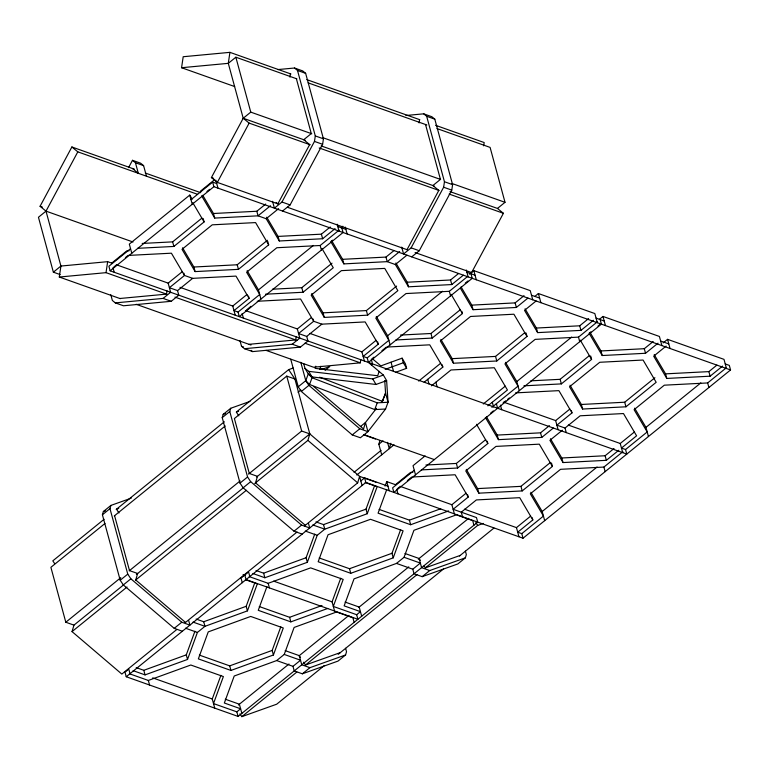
<?xml version="1.0" encoding="UTF-8"?>
<svg xmlns="http://www.w3.org/2000/svg" width="769" height="769" viewBox="0 0 769 769"><rect width="100%" height="100%" fill="white"/><g stroke="black" fill="none" stroke-linecap="round" stroke-linejoin="round"><path stroke-width="1.15" d="M120.32 298.68L59.3 277.032L60.924 266.045L46.005 211.139L40.075 206.275L71.882 146.985L134.421 169.17M59.3 277.032L106.026 272.659L107.65 261.671L112.168 263.267M234.68 86.561L181.571 67.72L183.195 56.733L229.921 52.35L290.942 73.997M167.017 290.826L166.527 294.123L119.81 298.497M229.921 52.35L228.297 63.346L243.215 118.253L249.146 123.117L310.167 144.764M289.942 77.111L290.432 73.814M272.543 201.295L274.408 208.159L281.963 202.026L314.473 141.419L315.29 135.921L297.497 70.45L294.527 68.018L277.945 69.566M282.55 211.042L290.105 204.919L322.624 144.303L323.432 138.814L305.639 73.334L302.678 70.902L294.527 68.018M296.18 336.639L295.69 339.936L248.973 344.32M266.093 350.385L313.55 367.226L360.277 362.843L360.767 359.546M419.105 122.934L419.595 119.637M401.706 247.109L403.571 253.972L411.127 247.849L443.636 187.232L444.453 181.744L426.66 116.263L423.7 113.831L405.917 115.494M411.713 256.865L419.268 250.732L451.788 190.126L452.595 184.627L434.802 119.157L431.842 116.725L423.7 113.831M483.682 145.841L484.172 142.544L435.581 125.309M182.359 631.243L174.217 628.35L123.319 584.93L120.204 580.249L102.412 514.769L103.373 511.529L110.928 505.406L131.268 498.149M176.822 629.484L121.829 674.077L72.036 631.609L73.959 625.13L123.367 585.074M188.674 620.535L189.914 625.11L181.772 622.227L130.874 578.807L127.76 574.126L109.967 508.645L110.928 505.406M302.169 534.099L294.027 531.206L243.129 487.796L240.015 483.105L222.231 417.634L223.183 414.385L230.738 408.262L249.954 401.408M308.484 523.401L309.734 527.976L301.583 525.083L250.684 481.663L247.57 476.982L229.787 411.502L230.738 408.262M254.75 483.47L307.888 440.387L309.811 433.908L294.892 379.002L288.663 369.629L236.458 411.953M304.534 525.938L357.672 482.855L359.594 476.376L309.811 433.908L301.659 431.015L286.741 376.108L234.535 418.432M381.712 454.806L378.838 444.242L379.799 441.002M390.863 443.28L389.268 448.683L387.538 442.338M129.432 673.75L148.33 680.45L190.799 665.012L223.385 676.566L213.503 703.568L236.842 711.854L240.62 708.787L224.337 703.01L234.218 676.009L276.686 660.561L292.979 666.339L294.219 670.924L302.361 673.807L338.014 661.09L345.569 654.967L346.531 651.728L345.589 648.277M249.252 576.606L268.15 583.315L310.618 567.868L343.195 579.422L333.313 606.424L356.662 614.71L360.44 611.643L344.147 605.866L354.028 578.865L396.496 563.417L412.79 569.204L414.03 573.78L422.181 576.663L457.824 563.946L465.38 557.823L466.341 554.584L465.408 551.133M315.79 366.169L315.088 368.361L377.714 375.753L379.117 371.369M319.76 369.543L320.817 366.255M133.114 670.655L145.053 674.884L187.521 659.446L186.281 654.871L194.932 631.243M187.521 659.446L197.412 632.445L204.967 626.322L247.435 610.874L257.317 583.873L245.369 579.634M377.637 341.888L378.261 344.176L363.141 356.432L367.217 357.873L368.457 362.449L383.356 375.051L386.624 380.617L388.047 402.264L385.577 409.021L367.938 431.659L360.382 437.782L352.24 434.898L301.342 391.479L298.228 386.797L305.783 380.665L308.254 373.917L304.976 368.351L303.736 363.756M385.577 409.021L374.743 409.579L309.571 384.49L312.041 377.742L308.254 373.917L311.983 376.916L376.012 384.471L386.624 380.617M214.743 708.143L212.254 698.992L220.905 675.365M247.435 610.874L246.186 606.299L254.837 582.671M266.91 586.689L258.259 610.317L290.845 621.871L327.729 608.462M273.408 654.996L283.29 627.994L250.704 616.44L208.245 631.887L198.354 658.889L230.94 670.443L273.408 654.996L272.168 650.42L280.81 626.793M252.924 573.511L264.872 577.75L307.34 562.302L306.091 557.727L314.742 534.099M307.34 562.302L317.222 535.301L324.778 529.178L367.246 513.73L377.127 486.729L365.179 482.49M276.686 660.561L284.242 654.438L294.123 627.437L336.591 611.989L352.884 617.776L354.125 622.352M374.743 409.579L377.214 402.831L388.047 402.264L385.557 393.113L384.74 380.578M382.27 401.918L385.557 393.113L382.299 401.322L319.664 377.214M334.553 610.999L332.073 601.848L340.715 578.23M367.246 513.73L366.006 509.155L374.647 485.527M385.067 486.095L386.72 481.596L395.708 484.778M386.73 489.545L378.079 513.173L410.665 524.727L448.654 510.914M393.219 557.852L403.1 530.86L370.523 519.296L328.055 534.743L318.174 561.745L350.751 573.299L393.219 557.852L391.979 553.276L400.63 529.658M396.496 563.417L404.052 557.294L413.933 530.293L456.402 514.855L472.695 520.632L473.935 525.208M60.145 274.581L53.369 272.178L38.45 217.262L46.005 211.139L77.813 151.849L71.882 146.985M128.548 167.652L132.479 160.317L140.631 163.201L143.592 165.633L146.466 176.207M278.359 204.045L217.339 182.407L211.408 177.543L243.215 118.253L250.771 112.13L311.791 133.768M217.339 182.407L249.146 123.117M407.012 249.685L438.82 190.395L432.889 185.531L440.445 179.408L425.526 124.501M450.009 191.606L497.466 208.437L503.397 213.301L471.599 272.591L415.097 252.549M376.474 408.358L365.458 422.508L360.421 426.593M381.616 401.754L383.087 399.87M296.872 78.861L235.852 57.214L228.297 63.346L181.571 67.72M53.369 272.178L60.924 266.045L107.65 261.671M192.135 199.142L189.751 195.095L129.307 244.109L131.787 253.261M111.716 263.113L126.837 250.857L129.173 250.742M200.373 191.241L214.589 179.706M130.547 248.685L108.89 266.247L110.13 270.823L626.793 454.085L625.543 449.509L621.467 448.067L636.588 435.812L623.476 413.549L580.153 415.798L565.032 428.045L556.891 425.161L572.001 412.905L571.377 410.617M191 199.671L212.648 182.118L216.723 183.56M113.85 266.968L116.523 264.805M125.405 257.596L128.077 255.433L171.41 253.193L184.512 275.456L192.654 278.349L235.987 276.1L249.089 298.362L233.978 310.618L238.054 312.06L239.294 316.636L343.061 232.507L341.821 227.932M206.948 191.491L209.61 189.328M110.13 270.823L213.897 186.694L730.55 369.956L523.026 538.213L365.861 482.461L364.612 477.885L360.834 480.952M142.188 243.446L172.631 241.87L201.939 218.108M137.574 248.32L173.881 246.445L204.102 221.933L203.17 218.502M182.378 271.601L168.151 283.136L170.641 292.287L163.086 298.41L115.321 302.89L112.351 300.458L110.794 294.71M202.756 195.288L213.474 213.503L256.808 211.254L265.699 204.054M270.496 205.746L258.048 215.829L214.714 218.079L201.613 195.816M183.887 273.168L184.512 275.456L169.401 287.712L177.543 290.595L192.654 278.349M256.808 211.254L258.048 215.829L266.199 218.723L278.638 208.63M115.321 302.89L123.463 305.774L171.227 301.304L178.793 295.171L177.543 290.595M182.57 247.791L193.884 267.016L237.217 264.776L267.439 240.274M268.679 244.85L255.577 222.587L212.244 224.827L182.022 249.329L195.124 271.592L238.457 269.352L268.679 244.85L267.747 241.418M246.964 294.508L232.738 306.043L235.227 315.194M266.737 217.185L278.061 236.41L321.384 234.17L330.276 226.961M260.951 299.074L258.471 289.923L313.339 245.436M266.199 218.723L279.301 240.985L322.634 238.746L335.073 228.653M341.09 227.682L342.868 226.24M238.054 312.06L259.711 294.498L246.609 272.245L276.83 247.733L320.164 245.494L339.11 230.133M246.57 309.897L251.021 306.302M332.554 240.188L330.776 241.629L343.878 263.892L387.211 261.652L395.362 264.536L408.464 286.799L451.797 284.559L463.351 275.187M272.524 289.202L301.794 287.683L332.025 263.181M265.565 294.2L303.044 292.258L333.265 267.756L321.951 248.531M311.541 317.414L297.324 328.949L299.804 338.1L292.249 344.224L244.484 348.703L241.514 346.271L239.957 340.532M331.92 241.101L342.638 259.316L385.971 257.077L393.968 250.588M399.659 251.559L387.211 261.652L385.971 257.077M321.817 324.162L313.675 321.269L298.564 333.525L306.706 336.418L321.817 324.162L365.15 321.923L378.261 344.176M395.362 264.536L406.916 255.173M244.484 348.703L252.626 351.596L300.4 347.117L307.956 340.994L306.706 336.418M102.412 514.769L109.967 508.645M222.231 417.634L229.787 411.502M104.084 519.277L52.811 560.851L54.686 563.658M116.206 509.453L224.337 421.777M311.733 293.604L323.047 312.839L366.38 310.589L396.602 286.087M104.959 523.487L50.889 567.33L65.807 622.236L73.959 625.13M114.283 515.932L225.221 425.988M497.466 208.437L505.022 202.314L490.103 147.408L436.994 128.567M367.62 315.165L397.852 290.663L384.74 268.4L341.407 270.64L311.185 295.152L324.287 317.414L367.62 315.165L366.38 310.589M298.064 392.257L300.862 389.989M325.095 370.331L329.757 366.553L321.884 369.37M301.342 391.479L308.898 385.356L359.796 428.766L367.938 431.659L365.458 422.508L363.535 428.987L313.752 386.519M309.917 333.419L361.901 351.856L376.128 340.321M395.9 262.998L407.224 282.223L450.547 279.983L458.555 273.495M390.114 344.897L387.634 335.745L442.502 291.259M469.369 274.225L473.81 270.621L530.245 290.634L532.734 299.785M367.217 357.873L388.874 340.321L375.772 318.058L405.994 293.556L449.327 291.307L467.369 276.677M372.177 358.604L373.955 357.162M381.962 350.674L386.403 347.069M465.274 283.127L467.937 280.964M368.457 362.449L472.224 278.33L470.984 273.754M371.331 364.881L372.532 363.9L371.292 359.325M65.807 622.236L120.81 577.644M129.202 570.838L240.139 480.904M248.522 474.098L301.659 431.015M120.204 580.249L127.76 574.126M240.015 483.105L247.57 476.982M400.514 335.073L430.957 333.496L460.266 309.734M123.319 584.93L130.874 578.807M243.129 487.796L250.684 481.663M136.421 574.491L243.619 487.565M256.673 476.991L309.811 433.908M395.9 339.956L432.207 338.072L462.429 313.569L461.804 311.282M72.036 631.609L127.039 587.016M135.431 580.211L246.359 490.276M352.24 434.898L359.796 428.766M418.701 381.078L440.675 363.256M461.083 286.924L471.801 305.13L515.134 302.89L524.025 295.681M424.171 382.222L442.838 367.092L442.213 364.804M460.535 288.462L473.05 309.705L516.374 307.465L527.928 298.093M534.84 296.411L538.387 293.527L594.831 313.55L597.311 322.701M431.428 385.836L450.98 369.976L494.313 367.736L507.425 389.998L487.863 405.849M536.08 300.987L524.525 310.359L537.627 332.621L580.96 330.372L593.399 320.288M378.838 444.242L383.039 440.839M440.897 339.427L452.21 358.652L495.544 356.412L524.852 332.65M354.048 472.31L381.078 450.394M527.015 336.476L513.903 314.213L470.57 316.463L440.349 340.965L453.46 363.228L496.784 360.988L527.015 336.476L526.083 333.044M356.787 475.011L394.074 444.78M174.217 628.35L181.772 622.227M294.027 531.206L301.583 525.083M185.214 622.679L297.084 531.985M130.009 673.682L128.769 669.107L124.991 672.173L126.231 676.749L365.861 482.461M483.278 403.985L505.262 386.163M525.064 308.811L536.387 328.046L579.711 325.796L588.602 318.587M425.122 455.882L413.03 465.687L415.52 474.838M519.277 390.71L516.797 381.559L571.665 337.072M395.449 484.691L410.559 472.435L412.905 472.32M599.416 319.318L602.973 316.434L659.408 336.457L661.898 345.608M414.28 470.263L392.623 487.825L393.863 492.4L601.387 324.143L600.147 319.568M491.872 407.349L518.037 386.134L504.935 363.872L535.157 339.369L578.49 337.13L597.436 321.759M397.583 488.546L399.361 487.104M407.359 480.615L411.809 477.011M490.68 413.068L493.342 410.906M503.118 402.975L505.791 400.812M507.569 399.371L509.347 397.929M590.88 331.824L589.102 333.265L602.214 355.528L645.537 353.279L657.985 343.195M597.994 326.056L600.656 323.893M425.911 465.024L456.363 463.447L485.672 439.685M530.85 380.828L560.12 379.319L589.429 355.557M421.306 469.897L457.603 468.023L487.834 443.511L487.21 441.223M523.891 385.836L561.37 383.894L591.592 359.392L590.659 355.951M399.967 486.296L451.884 504.714L466.11 493.179M486.479 416.865L497.207 435.081L540.53 432.832L549.422 425.632M503.724 402.168L555.651 420.585L569.867 409.05M590.246 332.737L600.964 350.952L644.297 348.703L653.189 341.503M467.619 494.746L468.244 497.034L453.124 509.289L476.472 517.566L477.722 522.141L238.092 716.429L126.231 676.749M485.345 417.394L498.447 439.657L541.78 437.407L553.334 428.045M663.109 342.945L667.559 339.34L723.994 359.363L726.474 368.514M562.37 430.207L549.922 440.301L563.033 462.563L606.356 460.323L618.805 450.23M666.127 346.079L653.688 356.172L666.79 378.435L710.123 376.195L722.572 366.102M238.4 705.01L288.981 664.003M298.997 655.88L348.886 615.431M358.652 607.51L408.791 566.859M418.317 559.14L468.657 518.325M292.979 666.339L300.535 660.215L284.242 654.438M412.79 569.204L420.345 563.071L404.052 557.294M466.293 469.369L477.616 488.594L520.94 486.354L550.258 462.592M570.06 385.24L581.374 404.465L624.707 402.225L654.928 377.723M239.957 713.834L241.831 716.65L296.834 672.048M305.216 665.252L417.086 574.549M425.478 567.753L477.684 525.429L483.307 523.42M552.411 466.427L539.309 444.165L495.976 446.404L465.754 470.907L478.856 493.169L522.189 490.93L552.411 466.427L551.479 462.996M625.947 406.801L656.178 382.299L643.067 360.036L599.743 362.276L569.512 386.778L582.623 409.041L625.947 406.801L624.707 402.225M302.361 673.807L309.917 667.684L345.569 654.967M422.181 576.663L429.736 570.54L465.38 557.823M324.239 665.656L276.696 704.202L241.831 716.65M338.225 654.323L443.559 568.916M459.41 556.064L493.9 528.101M464.543 509.203L516.47 527.621L530.687 516.086M550.469 438.763L561.783 457.988L605.116 455.748L614.008 448.538M568.31 425.074L620.227 443.492L634.454 431.957M654.227 354.634L665.55 373.859L708.874 371.619L716.881 365.131M544.683 520.651L542.193 511.5L597.061 467.014M648.44 436.532L645.96 427.381L700.828 382.895M532.196 517.652L532.821 519.94L517.71 532.196L521.786 533.638L523.026 538.213M521.786 533.638L543.443 516.076L530.331 493.823L560.563 469.311L603.886 467.071L622.842 451.711M625.543 449.509L647.2 431.957L634.098 409.694L664.32 385.182L707.653 382.943L725.696 368.313M395.439 372.379L406.618 368.313L405.378 363.737L402.1 358.171L380.866 365.89L372.273 358.633M385.163 369.36L403.341 362.747L406.618 368.313M304.976 368.351L308.715 371.35L372.734 378.906L383.356 375.051M315.934 521.901L323.538 524.602L366.006 509.155M256.029 570.473L263.632 573.174L306.091 557.727M379.079 509.395L409.416 520.152L440.714 508.77M196.114 619.045L203.718 621.746L246.186 606.299M319.173 557.967L349.511 568.724L391.979 553.276M136.209 667.617L143.813 670.308L186.281 654.871M259.268 606.539L289.605 617.296L322.009 605.511M199.363 655.101L229.7 665.867L272.168 650.42M288.663 369.629L293.162 368.024M223.183 414.385L225.442 413.587M238.563 411.271L236.314 412.069L238.803 415.818M103.373 511.529L105.632 510.722M118.743 508.415L116.494 509.213L118.993 512.961M460.198 555.429L425.324 567.868L424.084 565.994M340.379 652.573L305.514 665.012L303.649 662.196M257.24 301.256L300.573 299.006L313.675 321.269L313.05 318.981M387.576 347.011L429.736 344.829L442.838 367.092M319.644 368.687L321.807 368.572M515.566 392.882L558.9 390.642L572.001 412.905M412.972 476.953L455.133 474.771L468.244 497.034M297.497 70.45L305.639 73.334M426.66 116.263L434.802 119.157M306.764 79.611L419.759 119.695M308.167 82.869L426.824 124.963M323.086 137.776L440.608 179.465M451.912 183.474L505.022 202.314M315.29 135.921L323.432 138.814M444.453 181.744L452.595 184.627M314.473 141.419L322.624 144.303M443.636 187.232L451.788 190.126M243.215 118.253L305.36 140.294M321.182 145.908L434.187 185.992M319.202 147.965L438.984 190.452M449.154 194.067L503.397 213.301M281.963 202.026L290.105 204.919M411.127 247.849L419.268 250.732M211.408 177.543L213.667 178.341M287.404 207.255L407.186 249.742M337.745 226.49L345.887 229.373M466.908 272.303L475.05 275.196M531.485 295.209L539.636 298.103M596.071 318.126L604.213 321.009M660.648 341.032L668.799 343.916M725.234 363.939L729.31 365.381L730.55 369.956M132.479 160.317L135.45 162.749L143.592 165.633M145.331 173.044L200.699 192.683M77.813 151.849L197.595 194.336M40.075 206.275L42.333 207.072M46.005 211.139L133.018 242.004M116.686 264.872L168.671 283.309M179.965 287.318L233.084 306.158M245.398 310.532L297.488 329.007M106.026 272.659L167.046 294.306M174.957 297.113L296.997 340.398M304.909 343.205L360.277 362.843M163.086 298.41L171.227 301.304M292.249 344.224L300.4 347.117M136.142 304.293L251.011 345.041M241.514 346.271L243.552 346.992M286.741 376.108L294.892 379.002M364.16 434.725L434.312 459.602M363.487 434.754L375.435 438.984M364.612 477.885L387.961 486.171M375.887 482.153L359.594 476.376L362.084 485.527M404.984 553.488L419.105 558.496L420.345 560.37M312.829 524.939L324.778 529.178L323.538 524.602M429.736 570.54L421.585 567.647L419.105 558.496M305.274 531.062L317.222 535.301M345.079 602.06L359.2 607.068L361.68 616.219M273.649 581.124L332.073 601.848M243.042 574.674L245.215 575.443M285.164 650.632L299.285 655.64L300.535 657.514M193.019 622.083L204.967 626.322L203.718 621.746M309.917 667.684L301.775 664.791L299.285 655.64M185.464 628.206L197.412 632.445M225.259 699.204L239.38 704.212L241.87 713.363M152.704 677.874L212.254 698.992M312.041 377.742L377.214 402.831M276.158 202.478L277.849 203.872L309.657 144.582L303.726 139.718L311.282 133.595L296.363 78.678M132.383 168.449L138.314 173.313L135.45 162.749M251.146 350.376L252.626 351.596M307.888 440.387L357.672 482.855M305.322 525.304L255.539 482.836L257.461 476.347L249.31 473.464L234.391 418.557M185.512 622.448L135.719 579.97L137.641 573.491L129.5 570.608L114.581 515.691M300.794 362.286L305.783 380.665L309.571 384.49M475.809 522.612L477.684 525.429M305.783 380.665L308.898 385.356M634.636 408.147L645.96 427.381M580.278 340.158L591.592 359.392M505.473 362.334L516.797 381.559M451.115 294.344L462.429 313.569M530.879 492.275L542.193 511.5M476.511 424.286L487.834 443.511M532.821 519.94L519.719 497.678L476.386 499.927L461.275 512.173L462.515 516.749M376.31 316.52L387.634 335.745M372.734 378.906L376.012 384.471M308.715 371.35L311.983 376.916M247.147 270.698L258.471 289.923M192.779 202.708L204.102 221.933M708.874 371.619L710.123 376.195M707.653 382.943L708.893 387.518M667.559 339.34L670.039 348.492M665.55 373.859L666.79 378.435M644.297 348.703L645.537 353.279M602.973 316.434L605.463 325.585M600.964 350.952L602.214 355.528M620.227 443.492L622.717 452.643M579.711 325.796L580.96 330.372M578.49 337.13L579.73 341.705M605.116 455.748L606.356 460.323M603.886 467.071L605.136 471.647M581.374 404.465L582.623 409.041M538.387 293.527L540.876 302.678M560.12 379.319L561.37 383.894M565.032 428.045L566.282 432.62M536.387 328.046L537.627 332.621M555.651 420.585L558.131 429.736M561.783 457.988L563.033 462.563M515.134 302.89L516.374 307.465M540.53 432.832L541.78 437.407M473.81 270.621L476.299 279.772M495.544 356.412L496.784 360.988M466.283 270.015L468.148 276.878M500.456 405.138L501.696 409.714M471.801 305.13L473.05 309.705M520.94 486.354L522.189 490.93M496.38 403.696L497.62 408.272M492.304 402.254L493.554 406.83M497.207 435.081L498.447 439.657M450.547 279.983L451.797 284.559M516.47 527.621L518.95 536.772M449.327 291.307L450.567 295.882M452.21 358.652L453.46 363.228M477.616 488.594L478.856 493.169M430.957 333.496L432.207 338.072M435.869 382.231L437.119 386.807M407.224 282.223L408.464 286.799M456.363 463.447L457.603 468.023M427.727 379.338L428.967 383.914M451.884 504.714L454.373 513.865M402.1 358.171L403.341 362.747M391.046 362.189L393.526 371.35M345.271 227.086L347.136 233.959M337.12 224.202L338.985 231.065M342.638 259.316L343.878 263.892M409.416 520.152L410.665 524.727M361.901 351.856L364.391 361.007M396.689 489.267L397.938 493.842M321.384 234.17L322.634 238.746M386.72 481.596L389.201 490.747M320.164 245.494L321.404 250.069M323.047 312.839L324.287 317.414M301.794 287.683L303.044 292.258M235.852 57.214L250.771 112.13M278.061 236.41L279.301 240.985M349.511 568.724L350.751 573.299M290.74 359.229L298.228 386.797M356.662 614.71L357.902 619.285L246.042 579.605L244.802 575.029M248.474 296.075L249.089 298.362M215.791 180.129L217.973 188.136M237.217 264.776L238.457 269.352M212.648 182.118L213.897 186.694M242.129 313.502L243.369 318.078M213.474 213.503L214.714 218.079M189.751 195.095L192.24 204.246M289.605 617.296L290.845 621.871M193.884 267.016L195.124 271.592M268.15 583.315L269.39 587.891M263.632 573.174L264.872 577.75M172.631 241.87L173.881 246.445M249.819 576.539L248.579 571.963L241.024 578.096L242.264 582.671M229.7 665.867L230.94 670.443M236.842 711.854L238.092 716.429M112.966 267.689L114.206 272.264M148.33 680.45L149.58 685.025M143.813 670.308L145.053 674.884"/></g></svg>
